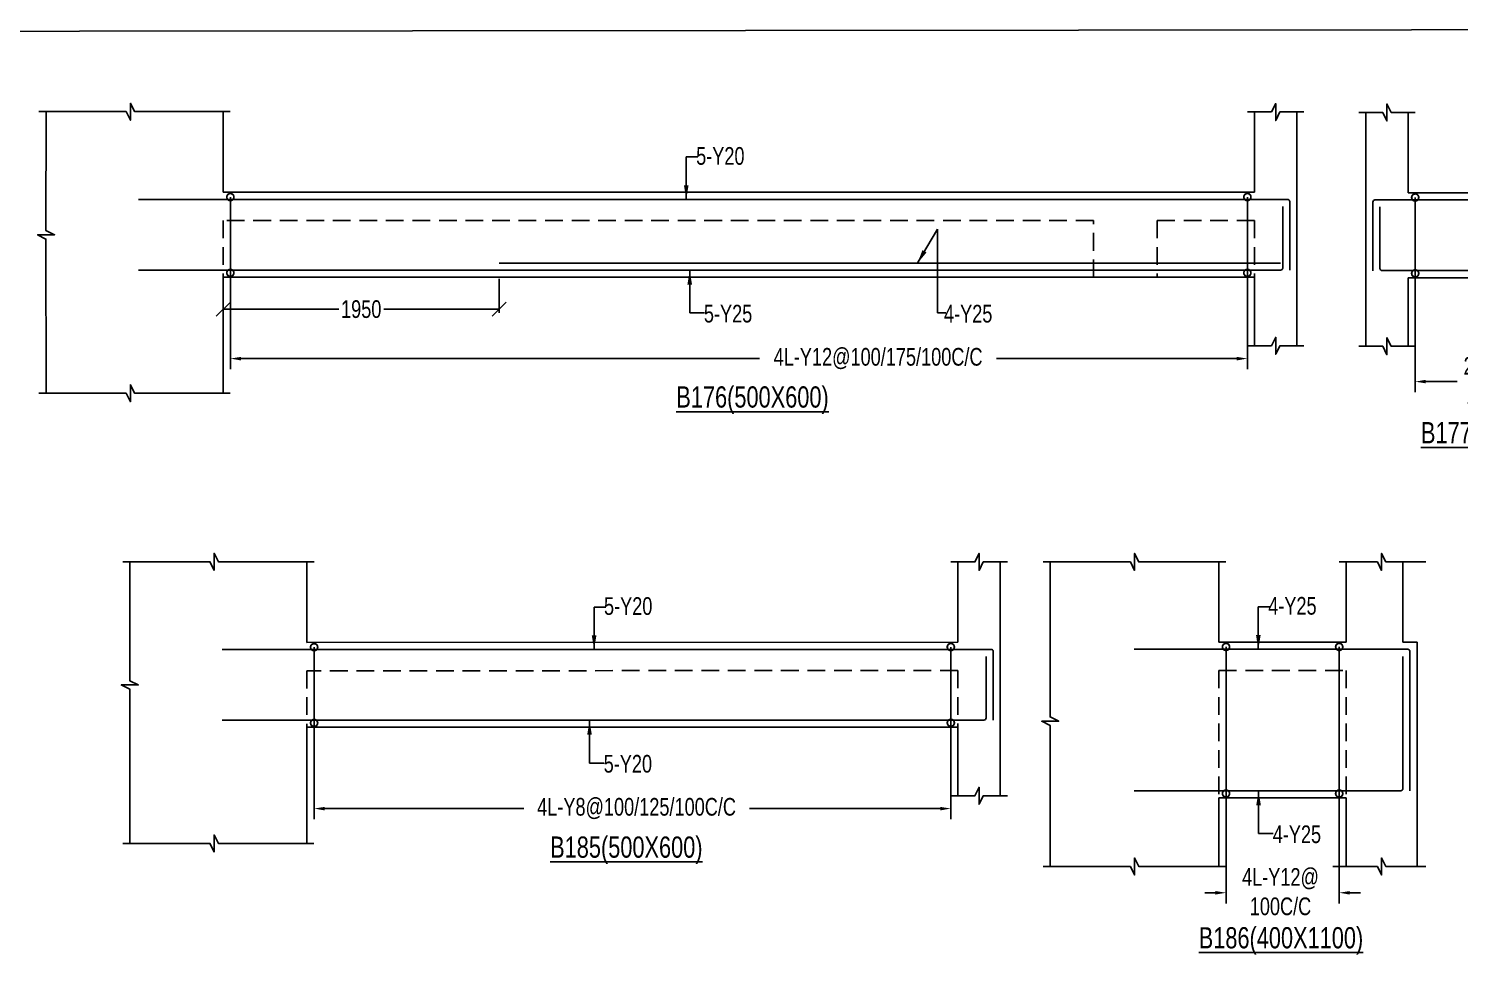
# Model space of a CAD drawing. Header units: millimetres. Extents: x 0 to 31744305, y -21599035 to 0.
# Drawn here: x 31660420 to 31670532, y -21242598 to -21235919 of the extents above; entities that cross this region are included whole.
import ezdxf

# ---------------------------------------------------------------- set-up
doc = ezdxf.new("R2010")
doc.units = ezdxf.units.MM
doc.header["$LTSCALE"] = 1000
doc.header["$MEASUREMENT"] = 0
doc.header["$PDMODE"] = 3
for name, pattern in [('CONTINOUS', [0]), ('CONTINU', [0]), ('HIDDEN', [0.375, 0.25, -0.125])]:
    doc.linetypes.add(name, pattern=pattern)
for name, color, linetype in [('-S-ARROW', 253, 'Continuous'), ('-S-MISC', 8, 'Continuous'), ('-S-STIRUP', 11, 'Continuous'), ('-STR-BEAM', 7, 'CONTINU'), ('-STR-COLUMN', 5, 'HIDDEN'), ('-STR-REINF', 3, 'Continuous'), ('-STR-RF-DIM', 8, 'CONTINOUS'), ('-STR-TEXT', 6, 'Continuous'), ('SEC TEXT', 9, 'Continuous'), ('SLAB LINE', 254, 'HIDDEN')]:
    doc.layers.add(name, color=color, linetype=linetype)
doc.styles.add('BEAM-LS', font='romans.shx', dxfattribs={"width": 0.8})
doc.styles.add('SOBHA', font='swisscl.ttf')
doc.styles.add('sobha.sed', font='swisscl.ttf')
doc.dimstyles.new('S-50', dxfattribs={"dimscale": 50, "dimtxt": 2.5, "dimasz": 2, "dimexe": 0.5, "dimexo": 0.25, "dimgap": 0.25, "dimtad": 0, "dimdec": 0, "dimrnd": 0.0005, "dimzin": 0, "dimdsep": 46, "dimtxsty": 'sobha.sed', "dimblk": 'OBLIQUE', "dimcen": 0.09, "dimclrd": 8, "dimclre": 8, "dimclrt": 6, "dimadec": 0, "dimazin": 0, "dimtfac": 1, "dimtdec": 0, "dimtofl": 0, "dimtmove": 2, "dimatfit": 3, "dimfxl": 0.18, "dimtolj": 1, "dimtzin": 0, "dimlwd": -1, "dimlwe": -1, "dimarcsym": 0})
doc.dimstyles.new('S-DIM50', dxfattribs={"dimscale": 50, "dimtxt": 2.5, "dimasz": 1.5, "dimexe": 1.5, "dimexo": 1, "dimgap": 0.5, "dimtad": 0, "dimdec": 0, "dimzin": 0, "dimdsep": 46, "dimtxsty": 'SOBHA', "dimcen": 0.09, "dimclrd": 256, "dimclre": 256, "dimclrt": 6, "dimadec": 5, "dimazin": 0, "dimtfac": 1, "dimtdec": 0, "dimtofl": 0, "dimtmove": 0, "dimatfit": 3, "dimfxl": 0.18, "dimtolj": 1, "dimtzin": 0, "dimlwd": -1, "dimlwe": -1, "dimarcsym": 0})
doc.dimstyles.new('STIRUP', dxfattribs={"dimscale": 50, "dimtxt": 2.5, "dimasz": 2.2, "dimexe": 0, "dimexo": 0, "dimgap": 0.5, "dimtad": 0, "dimdec": 0, "dimzin": 0, "dimdsep": 46, "dimtxsty": 'BEAM-LS', "dimblk": 'DOTSMALL', "dimcen": 0.09, "dimclrd": 256, "dimclre": 256, "dimclrt": 256, "dimadec": 5, "dimazin": 0, "dimtfac": 1, "dimtdec": 0, "dimtofl": 0, "dimtmove": 0, "dimatfit": 3, "dimldrblk": 'DOTSMALL', "dimfxl": 0, "dimfxlon": 1, "dimtolj": 1, "dimtzin": 0, "dimlwd": -1, "dimlwe": -1, "dimarcsym": 0})

# ---------------------------------------------------------------- blocks, each defined once
blk = doc.blocks.new('_DotSmall')
at = {"color": 0, "linetype": 'ByBlock', "const_width": 0.5}
blk.add_lwpolyline([(-0.0625, 0, 1), (0.0625, 0, 1)], format="xyb", close=True, dxfattribs=at)
blk = doc.blocks.new('*D313')
at = {"layer": '-S-STIRUP', "ltscale": 100, "transparency": 16777216}
blk.add_line((31669034, -21237646), (31669034, -21237110), dxfattribs=at)
at = {"layer": 'Defpoints', "color": 0, "linetype": 'CONTINU', "ltscale": 100, "transparency": 16777216}
for p in [(31669034, -21237110), (31669034, -21237110), (31669034, -21237646, 0)]:
    blk.add_point(p, dxfattribs=at)
at = {"layer": '-S-STIRUP', "linetype": 'CONTINU', "ltscale": 100, "transparency": 16777216, "xscale": 100, "yscale": 100, "zscale": 100}
for p, rotation in [((31669034, -21237110), 90), ((31669034, -21237646), 270)]:
    blk.add_blockref('_DotSmall', p, dxfattribs=dict(at, rotation=rotation))
blk = doc.blocks.new('*D314')
at = {"layer": '-S-STIRUP', "ltscale": 100, "transparency": 16777216}
blk.add_line((31661846, -21237646), (31661846, -21237110), dxfattribs=at)
at = {"layer": 'Defpoints', "color": 0, "linetype": 'CONTINU', "ltscale": 100, "transparency": 16777216}
for p in [(31661846, -21237110, 0), (31661846, -21237110), (31661846, -21237646)]:
    blk.add_point(p, dxfattribs=at)
at = {"layer": '-S-STIRUP', "linetype": 'CONTINU', "ltscale": 100, "transparency": 16777216, "xscale": 100, "yscale": 100, "zscale": 100}
for p, rotation in [((31661846, -21237110), 90), ((31661846, -21237646), 270)]:
    blk.add_blockref('_DotSmall', p, dxfattribs=dict(at, rotation=rotation))
blk = doc.blocks.new('*D315')
at = {"layer": '-STR-RF-DIM', "transparency": 16777216}
for p, q in [((31661846, -21237646), (31661846, -21238327)), ((31669034, -21237646), (31669034, -21238327)), ((31661921, -21238252), (31665587, -21238252)), ((31668959, -21238252), (31667260, -21238252))]:
    blk.add_line(p, q, dxfattribs=at)
for points in [[(31661921, -21238240), (31661921, -21238265), (31661846, -21238252)], [(31668959, -21238240), (31668959, -21238265), (31669034, -21238252)]]:
    blk.add_solid(points, dxfattribs=at)
at = {"layer": 'Defpoints', "color": 0, "transparency": 16777216}
for p in [(31661846, -21237646, 178587), (31669034, -21237646, 0), (31669034, -21238252)]:
    blk.add_point(p, dxfattribs=at)
at = {"layer": '-STR-RF-DIM', "color": 6, "transparency": 16777216, "insert": (31666424, -21238252), "char_height": 125, "attachment_point": 5, "style": 'SOBHA'}
blk.add_mtext('\\A1;4L-Y12@100/175/100C/C', dxfattribs=at)
blk = doc.blocks.new('_OBLIQUE')
at = {"color": 0, "linetype": 'ByBlock'}
blk.add_line((-0.5, -0.5), (0.5, 0.5), dxfattribs=at)
blk = doc.blocks.new('*D316')
at = {"layer": '-STR-RF-DIM', "transparency": 16777216}
for p, q in [((31671420, -21237593), (31671420, -21238490)), ((31670220, -21237650), (31670220, -21238490)), ((31670295, -21238415), (31670516, -21238415)), ((31671345, -21238415), (31671079, -21238415))]:
    blk.add_line(p, q, dxfattribs=at)
for points in [[(31670295, -21238402), (31670295, -21238427), (31670220, -21238415)], [(31671345, -21238402), (31671345, -21238427), (31671420, -21238415)]]:
    blk.add_solid(points, dxfattribs=at)
at = {"layer": 'Defpoints', "color": 0, "transparency": 16777216}
for p in [(31671420, -21237593, 178587), (31670220, -21237650, 178587), (31670220, -21238415)]:
    blk.add_point(p, dxfattribs=at)
at = {"layer": '-STR-RF-DIM', "color": 6, "transparency": 16777216, "char_height": 125, "attachment_point": 5, "style": 'SOBHA'}
for s, insert in [('\\A1;2L-Y8@', (31670798, -21238316)), ('\\A1;100C/C', (31670798, -21238511))]:
    blk.add_mtext(s, dxfattribs=dict(at, insert=insert))
blk = doc.blocks.new('*D318')
at = {"layer": '-S-STIRUP', "ltscale": 100, "transparency": 16777216}
blk.add_line((31670220, -21237650), (31670220, -21237113), dxfattribs=at)
at = {"layer": 'Defpoints', "color": 0, "linetype": 'CONTINU', "ltscale": 100, "transparency": 16777216}
for p in [(31670220, -21237113), (31670220, -21237113), (31670220, -21237650)]:
    blk.add_point(p, dxfattribs=at)
at = {"layer": '-S-STIRUP', "linetype": 'CONTINU', "ltscale": 100, "transparency": 16777216, "xscale": 100, "yscale": 100, "zscale": 100}
for p, rotation in [((31670220, -21237113), 90), ((31670220, -21237650), 270)]:
    blk.add_blockref('_DotSmall', p, dxfattribs=dict(at, rotation=rotation))
blk = doc.blocks.new('*D334')
at = {"layer": '-S-STIRUP', "ltscale": 100, "transparency": 16777216}
blk.add_line((31666938, -21240827), (31666938, -21240291), dxfattribs=at)
at = {"layer": 'Defpoints', "color": 0, "linetype": 'CONTINU', "ltscale": 100, "transparency": 16777216}
for p in [(31666938, -21240291), (31666938, -21240291), (31666938, -21240827, 0)]:
    blk.add_point(p, dxfattribs=at)
at = {"layer": '-S-STIRUP', "linetype": 'CONTINU', "ltscale": 100, "transparency": 16777216, "xscale": 100, "yscale": 100, "zscale": 100}
for p, rotation in [((31666938, -21240291), 90), ((31666938, -21240827), 270)]:
    blk.add_blockref('_DotSmall', p, dxfattribs=dict(at, rotation=rotation))
blk = doc.blocks.new('*D335')
at = {"layer": '-S-STIRUP', "ltscale": 100, "transparency": 16777216}
blk.add_line((31662438, -21240828), (31662438, -21240292), dxfattribs=at)
at = {"layer": 'Defpoints', "color": 0, "linetype": 'CONTINU', "ltscale": 100, "transparency": 16777216}
for p in [(31662438, -21240292, 0), (31662438, -21240292), (31662438, -21240828)]:
    blk.add_point(p, dxfattribs=at)
at = {"layer": '-S-STIRUP', "linetype": 'CONTINU', "ltscale": 100, "transparency": 16777216, "xscale": 100, "yscale": 100, "zscale": 100}
for p, rotation in [((31662438, -21240292), 90), ((31662438, -21240828), 270)]:
    blk.add_blockref('_DotSmall', p, dxfattribs=dict(at, rotation=rotation))
blk = doc.blocks.new('*D336')
at = {"layer": '-STR-RF-DIM', "transparency": 16777216}
for p, q in [((31662438, -21240828), (31662438, -21241508)), ((31666938, -21240827), (31666938, -21241508)), ((31662513, -21241433), (31663920, -21241433)), ((31666863, -21241433), (31665515, -21241433))]:
    blk.add_line(p, q, dxfattribs=at)
for points in [[(31662513, -21241421), (31662513, -21241446), (31662438, -21241433)], [(31666863, -21241421), (31666863, -21241446), (31666938, -21241433)]]:
    blk.add_solid(points, dxfattribs=at)
at = {"layer": 'Defpoints', "color": 0, "transparency": 16777216}
for p in [(31662438, -21240828, 178587), (31666938, -21240827, 0), (31666938, -21241433)]:
    blk.add_point(p, dxfattribs=at)
at = {"layer": '-STR-RF-DIM', "color": 6, "transparency": 16777216, "insert": (31664717, -21241433), "char_height": 125, "attachment_point": 5, "style": 'SOBHA'}
blk.add_mtext('\\A1;4L-Y8@100/125/100C/C', dxfattribs=at)
blk = doc.blocks.new('*D337')
at = {"layer": '-STR-RF-DIM', "transparency": 16777216}
for p, q in [((31669683, -21241270), (31669683, -21242103)), ((31668883, -21241327), (31668883, -21242103)), ((31668808, -21242028), (31668733, -21242028)), ((31669758, -21242028), (31669833, -21242028))]:
    blk.add_line(p, q, dxfattribs=at)
for points in [[(31668808, -21242016), (31668808, -21242041), (31668883, -21242028)], [(31669758, -21242016), (31669758, -21242041), (31669683, -21242028)]]:
    blk.add_solid(points, dxfattribs=at)
at = {"layer": 'Defpoints', "color": 0, "transparency": 16777216}
for p in [(31669683, -21241270, 178587), (31668883, -21241327, 178587), (31668883, -21242028)]:
    blk.add_point(p, dxfattribs=at)
at = {"layer": '-STR-RF-DIM', "color": 6, "transparency": 16777216, "char_height": 125, "attachment_point": 5, "style": 'SOBHA'}
for s, insert in [('\\A1;4L-Y12@', (31669268, -21241929)), ('\\A1;100C/C', (31669268, -21242125))]:
    blk.add_mtext(s, dxfattribs=dict(at, insert=insert))
blk = doc.blocks.new('*D338')
at = {"layer": '-S-STIRUP', "ltscale": 100, "transparency": 16777216}
blk.add_line((31669683, -21241327), (31669683, -21240290), dxfattribs=at)
at = {"layer": 'Defpoints', "color": 0, "linetype": 'CONTINU', "ltscale": 100, "transparency": 16777216}
for p in [(31669683, -21240290), (31669683, -21240290), (31669683, -21241327)]:
    blk.add_point(p, dxfattribs=at)
at = {"layer": '-S-STIRUP', "linetype": 'CONTINU', "ltscale": 100, "transparency": 16777216, "xscale": 100, "yscale": 100, "zscale": 100}
for p, rotation in [((31669683, -21240290), 90), ((31669683, -21241327), 270)]:
    blk.add_blockref('_DotSmall', p, dxfattribs=dict(at, rotation=rotation))
blk = doc.blocks.new('*D339')
at = {"layer": '-S-STIRUP', "ltscale": 100, "transparency": 16777216}
blk.add_line((31668883, -21241327), (31668883, -21240290), dxfattribs=at)
at = {"layer": 'Defpoints', "color": 0, "linetype": 'CONTINU', "ltscale": 100, "transparency": 16777216}
for p in [(31668883, -21240290), (31668883, -21240290), (31668883, -21241327)]:
    blk.add_point(p, dxfattribs=at)
at = {"layer": '-S-STIRUP', "linetype": 'CONTINU', "ltscale": 100, "transparency": 16777216, "xscale": 100, "yscale": 100, "zscale": 100}
for p, rotation in [((31668883, -21240290), 90), ((31668883, -21241327), 270)]:
    blk.add_blockref('_DotSmall', p, dxfattribs=dict(at, rotation=rotation))
blk = doc.blocks.new('*D836')
at = {"color": 8, "transparency": 16777216}
for p, q in [((31661796, -21237689), (31661796, -21237928)), ((31663746, -21237689), (31663746, -21237928)), ((31661796, -21237903), (31662612, -21237903)), ((31663746, -21237903), (31662930, -21237903))]:
    blk.add_line(p, q, dxfattribs=at)
at = {"layer": 'Defpoints', "color": 0, "transparency": 16777216}
for p in [(31661796, -21237677, 0), (31663746, -21237677, 0), (31663746, -21237903)]:
    blk.add_point(p, dxfattribs=at)
at = {"color": 8, "transparency": 16777216, "xscale": 100, "yscale": 100, "zscale": 100, "rotation": 180}
blk.add_blockref('_OBLIQUE', (31661796, -21237903), dxfattribs=at)
at = {"color": 8, "transparency": 16777216, "xscale": 100, "yscale": 100, "zscale": 100}
blk.add_blockref('_OBLIQUE', (31663746, -21237903), dxfattribs=at)
at = {"color": 6, "transparency": 16777216, "insert": (31662771, -21237903), "char_height": 125, "attachment_point": 5, "style": 'sobha.sed'}
blk.add_mtext('\\A1;1950', dxfattribs=at)

msp = doc.modelspace()

# ---------------------------------------------------------------- linework, layer by layer
at = {"layer": '-S-MISC', "linetype": 'ByBlock', "ltscale": 1000, "elevation": 0}
for points in [[(31660543.5, -21238497), (31660542.8, -21237406.7), (31660483.1, -21237376.8), (31660603.3, -21237376.8), (31660542.8, -21237347), (31660543.3, -21236506.2)], [(31661845.9, -21236506.2), (31661169.4, -21236506.2), (31661139.6, -21236446.5), (31661139.6, -21236566.7), (31661109.7, -21236506.2), (31660493.5, -21236506.4)], [(31669034.1, -21236508.5), (31669204.1, -21236508.5), (31669234, -21236448.9), (31669234, -21236569), (31669263.9, -21236508.5), (31669433.9, -21236508.5)], [(31670220.7, -21236511.9), (31670050.6, -21236511.9), (31670020.7, -21236452.2), (31670020.7, -21236572.4), (31669990.9, -21236511.9), (31669820.8, -21236511.9)], [(31669033.9, -21238161.3), (31669204.1, -21238161.3), (31669234, -21238101.6), (31669234, -21238221.8), (31669263.9, -21238161.3), (31669433.9, -21238161.3)], [(31670220.8, -21238164.7), (31670050.6, -21238164.7), (31670020.7, -21238105), (31670020.7, -21238225.2), (31669990.9, -21238164.7), (31669820.8, -21238164.7)], [(31661844.4, -21238497), (31661169.4, -21238497), (31661139.6, -21238437.3), (31661139.6, -21238557.5), (31661109.7, -21238497), (31660493.5, -21238497.2)], [(31662437.7, -21239688.2), (31661761.2, -21239688.2), (31661731.4, -21239628.5), (31661731.4, -21239748.7), (31661701.5, -21239688.2), (31661085.3, -21239688.4)], [(31666937.9, -21239689.3), (31667107.9, -21239689.3), (31667137.8, -21239629.7), (31667137.8, -21239749.8), (31667167.6, -21239689.3), (31667337.7, -21239689.3)], [(31668882.8, -21239688.9), (31668266.6, -21239688.9), (31668236.7, -21239629.2), (31668236.7, -21239749.4), (31668206.9, -21239688.9), (31667590.7, -21239689.1)], [(31670295.5, -21239688.9), (31670012.7, -21239688.9), (31669982.9, -21239629.2), (31669982.9, -21239749.4), (31669953, -21239688.9), (31669682.9, -21239688.9)], [(31661135.3, -21241679), (31661134.6, -21240588.7), (31661074.9, -21240558.8), (31661195.1, -21240558.8), (31661134.6, -21240529), (31661135.1, -21239688.2)], [(31667640.7, -21241841.6), (31667640, -21240845.1), (31667580.3, -21240815.3), (31667700.5, -21240815.3), (31667640, -21240785.4), (31667640.5, -21239688.9)], [(31666937.7, -21241342.1), (31667107.9, -21241342.1), (31667137.8, -21241282.5), (31667137.8, -21241402.6), (31667167.6, -21241342.1), (31667337.7, -21241342.1)], [(31662436.2, -21241679), (31661761.2, -21241679), (31661731.4, -21241619.3), (31661731.4, -21241739.5), (31661701.5, -21241679), (31661085.3, -21241679.2)], [(31668882.8, -21241841.6), (31668266.6, -21241841.6), (31668236.7, -21241782), (31668236.7, -21241902.1), (31668206.9, -21241841.6), (31667590.7, -21241841.9)], [(31670295.5, -21241841.6), (31670012.8, -21241841.6), (31669982.9, -21241782), (31669982.9, -21241902.1), (31669953, -21241841.6), (31669637, -21241841.6)]]:
    msp.add_lwpolyline(points, dxfattribs=at)
at = {"layer": '-STR-BEAM'}
for p, q in [((31661795.9, -21237076.7, 0), (31669083.9, -21237076.7, 0)), ((31671570.8, -21237080.1, 0), (31670170.8, -21237080.1, 0)), ((31662387.7, -21240258.7, 0), (31666987.7, -21240257.5, 0)), ((31669732.9, -21240257.1, 0), (31668832.8, -21240257.1, 0))]:
    msp.add_line(p, q, dxfattribs=at)
at = {"layer": '-STR-BEAM', "elevation": 0}
msp.add_lwpolyline([(31679606.4, -21264619.4), (31644306.4, -21264619.4), (31644306.4, -21235952.8), (31679606.4, -21235919.4)], close=True, dxfattribs=at)
for points in [[(31669083.9, -21237676.7), (31661795.9, -21237676.7)], [(31670170.8, -21237680.1), (31671470.1, -21237680.1)], [(31666987.7, -21240857.5), (31662387.7, -21240858.7)], [(31668832.8, -21241357.1), (31669732.9, -21241357.1)]]:
    msp.add_lwpolyline(points, dxfattribs=at)
at = {"layer": '-STR-COLUMN', "linetype": 'Continuous', "ltscale": 10}
for p, q in [((31661795.9, -21237076.7, 0), (31661795.9, -21236506.2, 0)), ((31669083.9, -21237076.7, 0), (31669083.9, -21236508.5, 0)), ((31669383.9, -21238161.3, 0), (31669383.9, -21236508.5, 0)), ((31669870.8, -21238164.7, 0), (31669870.8, -21236511.9, 0)), ((31670170.8, -21237080.1, 0), (31670170.8, -21236511.9, 0)), ((31661795.9, -21237676.7, 0), (31661795.9, -21238497, 0)), ((31669083.9, -21237676.7, 0), (31669083.9, -21238161.3, 0)), ((31670170.8, -21237680.1, 0), (31670170.8, -21238164.7, 0)), ((31662387.7, -21240258.7, 0), (31662387.7, -21239688.2, 0)), ((31666987.7, -21240257.5, 0), (31666987.7, -21239689.3, 0)), ((31667287.7, -21241342.1, 0), (31667287.7, -21239689.3, 0)), ((31668832.8, -21240257.1, 0), (31668832.8, -21239688.9, 0)), ((31669732.9, -21240257.1, 0), (31669732.9, -21239688.9, 0)), ((31670132.2, -21239688.9, 0), (31670132.2, -21240257.1, 0)), ((31670132.2, -21240257.1, 0), (31670232.9, -21240257.1, 0)), ((31670232.9, -21240257.1, 0), (31670232.9, -21241841.6, 0)), ((31662387.7, -21240858.7, 0), (31662387.7, -21241679, 0)), ((31666987.7, -21240857.5, 0), (31666987.7, -21241342.1, 0)), ((31668832.8, -21241357.1, 0), (31668832.8, -21241841.6, 0)), ((31669732.9, -21241357.1, 0), (31669732.9, -21241841.6, 0))]:
    msp.add_line(p, q, dxfattribs=at)
at = {"layer": '-STR-REINF', "ltscale": 10}
for p, q in [((31669318.8, -21237126.7, 0), (31661195.9, -21237126.7, 0)), ((31669283.8, -21237176.7, 0), (31669283.8, -21237611.7, 0)), ((31669333.8, -21237141.7, 0), (31669333.8, -21237627.4, 0)), ((31669920.8, -21237145.1, 0), (31669920.8, -21237630.8, 0)), ((31669935.8, -21237130.1, 0), (31671805.8, -21237130.1, 0)), ((31669970.8, -21237180.1, 0), (31669970.8, -21237615.1, 0)), ((31661195.9, -21237626.7, 0), (31669268.8, -21237626.7, 0)), ((31663745.9, -21237576.7, 0), (31669268.8, -21237576.7, 0)), ((31671755.8, -21237630.1, 0), (31669985.8, -21237630.1, 0)), ((31667222.5, -21240307.5, 0), (31661787.7, -21240308.7, 0)), ((31667187.5, -21240357.5, 0), (31667187.5, -21240792.5, 0)), ((31667237.5, -21240322.5, 0), (31667237.5, -21240808.2, 0)), ((31668232.8, -21240307.1, 0), (31670167.9, -21240307.1, 0)), ((31670132.9, -21240357.1, 0), (31670132.9, -21241292.1, 0)), ((31670182.9, -21240322.1, 0), (31670182.9, -21241307.7, 0)), ((31661787.7, -21240808.7, 0), (31667172.5, -21240807.5, 0)), ((31670117.9, -21241307.1, 0), (31668232.8, -21241307.1, 0))]:
    msp.add_line(p, q, dxfattribs=at)
for centre, start, end in [((31669318.8, -21237141.7, 0), 0, 90), ((31669935.8, -21237145.1, 0), 90, 180), ((31669268.8, -21237611.7, 0), 270, 0), ((31669985.8, -21237615.1, 0), 180, 270), ((31667222.5, -21240322.5, 0), 0, 90), ((31670167.9, -21240322.1, 0), 0, 90), ((31667172.5, -21240792.5, 0), 270, 0), ((31670117.9, -21241292.1, 0), 270, 0)]:
    msp.add_arc(centre, 15, start, end, dxfattribs=at)
at = {"layer": 'SLAB LINE', "color": 8, "linetype": 'HIDDEN', "ltscale": 0.5}
for p, q in [((31661795.9, -21237276.7, 0), (31661795.9, -21237676.7, 0)), ((31667945.9, -21237276.7, 0), (31661795.9, -21237276.7, 0)), ((31669083.9, -21237276.7, 0), (31668395.9, -21237276.7, 0)), ((31669083.9, -21237276.7, 0), (31669083.9, -21237676.7, 0)), ((31666987.7, -21240457.5, 0), (31662387.7, -21240458.7, 0)), ((31662387.7, -21240458.7, 0), (31662387.7, -21240858.7, 0)), ((31666987.7, -21240457.5, 0), (31666987.7, -21240857.5, 0)), ((31668832.9, -21240457.1, 0), (31668832.8, -21241357.1, 0)), ((31668832.9, -21240457.1, 0), (31669732.9, -21240457.1, 0)), ((31669732.9, -21240457.1, 0), (31669732.9, -21241357.1, 0))]:
    msp.add_line(p, q, dxfattribs=at)
at = {"layer": 'SLAB LINE', "color": 8, "linetype": 'HIDDEN', "ltscale": 0.5, "elevation": 0}
msp.add_lwpolyline([(31668395.9, -21237276.7), (31668395.9, -21237676.7), (31667945.9, -21237676.7), (31667945.9, -21237276.7)], dxfattribs=at)

# ---------------------------------------------------------------- texts
at = {"layer": '-STR-TEXT', "color": 6, "style": 'SOBHA'}
for s, p in [('5-Y20', (31665138.2, -21236881.9, 0)), ('5-Y25', (31665192.9, -21237996.7, 0)), ('4-Y25', (31666889.9, -21237997, 0)), ('5-Y20', (31664486.9, -21240063.9, 0)), ('4-Y25', (31669181.4, -21240062.2, 0)), ('5-Y20', (31664484.6, -21241178.7, 0)), ('4-Y25', (31669213.1, -21241677.1, 0))]:
    msp.add_text(s, height=125, dxfattribs=at).set_placement(p)
at = {"layer": 'SEC TEXT', "color": 4, "linetype": 'ByBlock', "style": 'sobha.sed'}
for s, rotation, p in [('%%UB176(500X600)', 359.98928, (31664998, -21238598.3, 0)), ('%%UB177(400X600)', 0.01072, (31670260.8, -21238851, 0)), ('%%UB185(500X600)', 359.98928, (31664106.3, -21241780.3, 0)), ('%%UB186(400X1100)', 0.01072, (31668690.1, -21242421.4, 0))]:
    msp.add_text(s, height=150, rotation=rotation, dxfattribs=at).set_placement(p)

# ---------------------------------------------------------------- dimensions: what is measured, and where the dimension line sits
at = {"layer": '-S-STIRUP', "linetype": 'CONTINU', "ltscale": 100}
for base, p1, p2, picture, middle in [((31661845.8, -21237109.7, 178586.6), (31661845.8, -21237646.4, 178586.6), (31661845.8, -21237109.7, 178586.6), '*D314', (31661845.8, -21237378.1, 178586.6)), ((31669033.9, -21237109.7, 0), (31669033.9, -21237646.4, 0), (31669033.9, -21237109.7, 0), '*D313', (31669033.9, -21237378.1, 0)), ((31670220, -21237113.1, 178586.6), (31670220, -21237649.8, 178586.6), (31670220, -21237113.1, 178586.6), '*D318', (31670220, -21237381.5, 178586.6)), ((31662437.6, -21240291.7, 178586.6), (31662437.6, -21240828.4, 178586.6), (31662437.6, -21240291.7, 178586.6), '*D335', (31662437.6, -21240560.1, 178586.6)), ((31666937.7, -21240290.5, 0), (31666937.7, -21240827.2, 0), (31666937.7, -21240290.5, 0), '*D334', (31666937.7, -21240558.9, 0)), ((31668882.8, -21240290.1, 178586.6), (31668882.8, -21241326.8, 178586.6), (31668882.8, -21240290.1, 178586.6), '*D339', (31668882.8, -21240808.4, 178586.6)), ((31669683, -21240290.1, 178586.6), (31669683, -21241326.8, 178586.6), (31669683, -21240290.1, 178586.6), '*D338', (31669683, -21240808.4, 178586.6))]:
    dim = msp.add_linear_dim(base=base, p1=p1, p2=p2, angle=90, text=' ', dimstyle='STIRUP', override={"dimasz": 2}, dxfattribs=at)
    dim.commit()
    dim.dimension.update_dxf_attribs({"geometry": picture, "text_midpoint": middle})
at = {"layer": '-STR-RF-DIM'}
for base, p1, p2, text, picture, middle in [((31670220, -21238414.7, 0), (31671420.3, -21237592.9, 178586.6), (31670220, -21237649.8, 178586.6), '2L-Y8@\\X100C/C', '*D316', (31670797.6, -21238414.7, 0)), ((31668882.8, -21242028.2, 0), (31669683, -21241269.8, 178586.6), (31668882.8, -21241326.8, 178586.6), '4L-Y12@\\X100C/C', '*D337', (31669267.8, -21242028.2, 0))]:
    dim = msp.add_linear_dim(base=base, p1=p1, p2=p2, angle=180, text=text, dimstyle='S-DIM50', override={"dimscale": 1, "dimtxt": 125, "dimasz": 75, "dimexe": 75, "dimexo": 0, "dimgap": 25, "dimsah": 1, "dimcen": 4.5, "dimfxl": 75}, dxfattribs=at)
    dim.commit()
    dim.dimension.update_dxf_attribs({"geometry": picture, "text_midpoint": middle, "dimtype": 160})
for base, p1, p2, text, picture, middle in [((31669033.9, -21238252.3, 0), (31661845.8, -21237646.4, 178586.6), (31669033.9, -21237646.4, 0), '4L-Y12@100/175/100C/C', '*D315', (31666423.5, -21238252.3, 0)), ((31666937.7, -21241433.1, 0), (31662437.6, -21240828.4, 178586.6), (31666937.7, -21240827.2, 0), '4L-Y8@100/125/100C/C', '*D336', (31664717.3, -21241433.1, 0))]:
    dim = msp.add_linear_dim(base=base, p1=p1, p2=p2, text=text, dimstyle='S-DIM50', override={"dimscale": 1, "dimtxt": 125, "dimasz": 75, "dimexe": 75, "dimexo": 0, "dimgap": 25, "dimsah": 1, "dimcen": 4.5, "dimfxl": 75}, dxfattribs=at)
    dim.commit()
    dim.dimension.update_dxf_attribs({"geometry": picture, "text_midpoint": middle, "dimtype": 160})
at = {"color": 1}
dim = msp.add_aligned_dim(p1=(31661795.9, -21237676.7, 0), p2=(31663745.9, -21237676.7, 0), distance=-226.5, dimstyle='S-50', dxfattribs=at)
dim.commit()
dim.dimension.update_dxf_attribs({"geometry": '*D836', "text_midpoint": (31662770.9, -21237903.2)})

# ---------------------------------------------------------------- leaders
at = {"layer": '-S-ARROW'}
for points, override in [([(31665068.2, -21237126.7, 0), (31665068.2, -21236826.7, 0), (31665150.6, -21236826.7, 0)], {"dimasz": 2, "dimgap": 0.1, "dimtad": 0}), ([(31666701, -21237579.9, 0), (31666843.3, -21237337.7, 0), (31666843.3, -21237929.2, 0), (31666902.7, -21237929.2, 0)], {"dimgap": 0.1}), ([(31665092.8, -21237629.4, 0), (31665092.8, -21237929.4, 0), (31665196.2, -21237929.4, 0)], {"dimasz": 2, "dimgap": 0.1, "dimtad": 0}), ([(31664417, -21240308.7, 0), (31664417, -21240008.7, 0), (31664499.4, -21240008.7, 0)], {"dimasz": 2, "dimgap": 0.1, "dimtad": 0}), ([(31669111.4, -21240307.1, 0), (31669111.4, -21240007.1, 0), (31669193.8, -21240007.1, 0)], {"dimasz": 2, "dimgap": 0.1, "dimtad": 0}), ([(31664384.6, -21240811.4, 0), (31664384.6, -21241111.4, 0), (31664488, -21241111.4, 0)], {"dimasz": 2, "dimgap": 0.1, "dimtad": 0}), ([(31669113, -21241309.8, 0), (31669113, -21241609.8, 0), (31669216.5, -21241609.8, 0)], {"dimasz": 2, "dimgap": 0.1, "dimtad": 0})]:
    msp.add_leader(points, dimstyle='S-50', override=override, dxfattribs=at)

doc.saveas('drawing.dxf')
